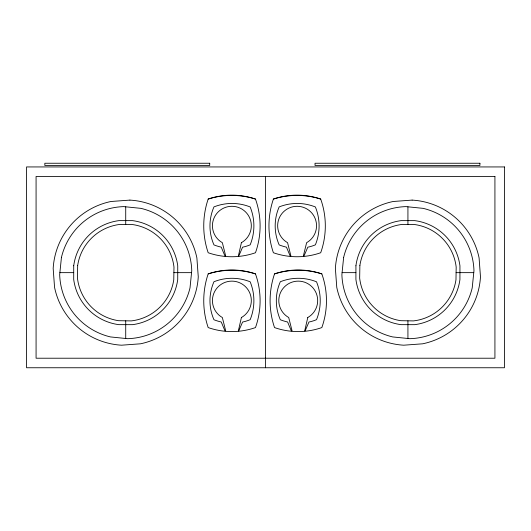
<?xml version="1.0" encoding="UTF-8"?>
<svg xmlns="http://www.w3.org/2000/svg" width="531" height="531" viewBox="0 0 531 531"><rect width="100%" height="100%" fill="white"/><g stroke="black" fill="none" stroke-linecap="round" stroke-linejoin="round"><path stroke-width="0.8" d="M303.347 256.008L306.626 242.687A19.448 19.448 0 0 0 312.042 213.296A19.448 19.448 0 0 0 282.153 213.296A19.448 19.448 0 0 0 287.57 242.687L290.888 255.902A0.796 0.796 0 0 1 290.132 255.902L286.468 247.161A50.883 50.883 0 0 1 279.18 244.91A47.146 47.146 0 0 1 279.18 206.898A48.839 48.839 0 0 1 315.381 206.964A50.106 50.106 0 0 1 315.381 244.837A41.61 41.61 0 0 1 307.788 247.2L304.011 255.969L303.374 255.902M59.884 272.649L73.709 272.649M173.889 272.649L191.558 272.649M342.09 272.649L355.916 272.649M456.096 272.649L473.765 272.649M407.927 206.811L407.927 224.48M407.927 320.817L407.927 338.486M265.5 176.465L265.5 367.751M125.721 206.811L125.721 224.48M125.721 320.817L125.721 338.486M273.392 199.052A73.557 73.557 0 0 1 320.697 199.052A80.281 80.281 0 0 1 320.697 252.743A71.904 71.904 0 0 1 273.392 252.743A83.54 83.54 0 0 1 273.392 199.052A79.066 79.066 0 0 1 320.697 199.052M274.534 273.89A73.557 73.557 0 0 1 321.839 273.89A80.281 80.281 0 0 1 321.839 327.581A71.904 71.904 0 0 1 274.534 327.581A83.54 83.54 0 0 1 274.534 273.89A79.066 79.066 0 0 1 321.839 273.89M208.179 273.89A73.557 73.557 0 0 1 255.477 273.89A80.281 80.281 0 0 1 255.477 327.581A71.904 71.904 0 0 1 208.179 327.581A83.54 83.54 0 0 1 208.179 273.89A79.066 79.066 0 0 1 255.477 273.89M208.179 199.052A73.557 73.557 0 0 1 255.477 199.052A80.281 80.281 0 0 1 255.477 252.743A71.904 71.904 0 0 1 208.179 252.743A83.54 83.54 0 0 1 208.179 199.052A79.066 79.066 0 0 1 255.477 199.052M73.716 265.752L73.703 279.445A52.463 52.463 0 0 0 118.825 324.653L132.524 324.667A52.463 52.463 0 0 0 177.726 279.545L177.739 265.845A52.463 52.463 0 0 0 132.617 220.637L118.917 220.63A52.463 52.463 0 0 0 73.716 265.752M355.923 265.752L355.909 279.445A52.463 52.463 0 0 0 401.031 324.653L414.731 324.667A52.463 52.463 0 0 0 459.932 279.545L459.946 265.845A52.463 52.463 0 0 0 414.824 220.637L401.124 220.63A52.463 52.463 0 0 0 355.923 265.752M77.672 265.513L77.466 278.191A48.573 48.573 0 0 0 118.586 320.697L131.263 320.903A48.573 48.573 0 0 0 173.77 279.784L173.982 267.106A48.573 48.573 0 0 0 132.856 224.6L120.179 224.387A48.573 48.573 0 0 0 77.672 265.513M359.879 265.513L359.666 278.191A48.573 48.573 0 0 0 400.792 320.697L413.47 320.903A48.573 48.573 0 0 0 455.976 279.784L456.182 267.106A48.573 48.573 0 0 0 415.063 224.6L402.385 224.387A48.573 48.573 0 0 0 359.879 265.513M61.43 257.442L59.684 274.6A66.063 66.063 0 0 0 110.514 336.939L127.672 338.685A66.063 66.063 0 0 0 190.012 287.855L191.757 270.697A66.063 66.063 0 0 0 140.927 208.358L123.769 206.612A66.063 66.063 0 0 0 61.43 257.442M343.637 257.442L341.891 274.6A66.063 66.063 0 0 0 392.721 336.939L409.879 338.685A66.063 66.063 0 0 0 472.218 287.855L473.964 270.697A66.063 66.063 0 0 0 423.134 208.358L405.976 206.612A66.063 66.063 0 0 0 343.637 257.442M241.406 242.687L238.346 256.108L238.791 255.969L242.574 247.2A41.61 41.61 0 0 0 250.167 244.837A50.106 50.106 0 0 0 250.167 206.964A48.839 48.839 0 0 0 213.966 206.898A47.146 47.146 0 0 0 213.966 244.91A50.883 50.883 0 0 0 221.248 247.161L224.918 255.902A0.796 0.796 0 0 0 225.675 255.902L222.35 242.687A19.448 19.448 0 0 1 216.933 213.296A19.448 19.448 0 0 1 246.822 213.296A19.448 19.448 0 0 1 241.406 242.687M241.406 317.525L238.346 330.946L238.791 330.806L242.574 322.038A41.61 41.61 0 0 0 250.167 319.675A50.106 50.106 0 0 0 250.167 281.802A48.839 48.839 0 0 0 213.966 281.735A47.146 47.146 0 0 0 213.966 319.755A50.883 50.883 0 0 0 221.248 321.998L224.918 330.74A0.796 0.796 0 0 0 225.675 330.74L222.35 317.525A19.448 19.448 0 0 1 216.933 288.134A19.448 19.448 0 0 1 246.822 288.134A19.448 19.448 0 0 1 241.406 317.525M307.768 317.525L304.708 330.946L305.152 330.806L308.929 322.038A41.61 41.61 0 0 0 316.522 319.675A50.106 50.106 0 0 0 316.522 281.802A48.839 48.839 0 0 0 280.328 281.735A47.146 47.146 0 0 0 280.328 319.755A50.883 50.883 0 0 0 287.61 321.998L291.273 330.74A0.796 0.796 0 0 0 292.037 330.74L288.711 317.525A19.448 19.448 0 0 1 283.295 288.134A19.448 19.448 0 0 1 313.184 288.134A19.448 19.448 0 0 1 307.768 317.525M129.916 200.101L110.999 201.488A72.667 72.667 0 0 0 53.173 268.454L54.56 287.371A72.667 72.667 0 0 0 121.526 345.196L140.443 343.809A72.667 72.667 0 0 0 198.269 276.843L196.882 257.927A72.667 72.667 0 0 0 129.916 200.101M412.122 200.101L393.205 201.488A72.667 72.667 0 0 0 335.38 268.454L336.767 287.371A72.667 72.667 0 0 0 403.733 345.196L422.649 343.809A72.667 72.667 0 0 0 480.475 276.843L479.088 257.927A72.667 72.667 0 0 0 412.122 200.101M209.718 163.249L44.836 163.249L44.836 165.46L209.718 165.46L209.718 163.249M479.918 163.249L315.036 163.249L315.036 165.46L479.918 165.46L479.918 163.249M504.45 166.94L26.55 166.94L26.55 367.751L504.45 367.751L504.45 166.94M494.925 176.465L36.075 176.465L36.075 358.219L494.925 358.219L494.925 176.465"/></g></svg>
